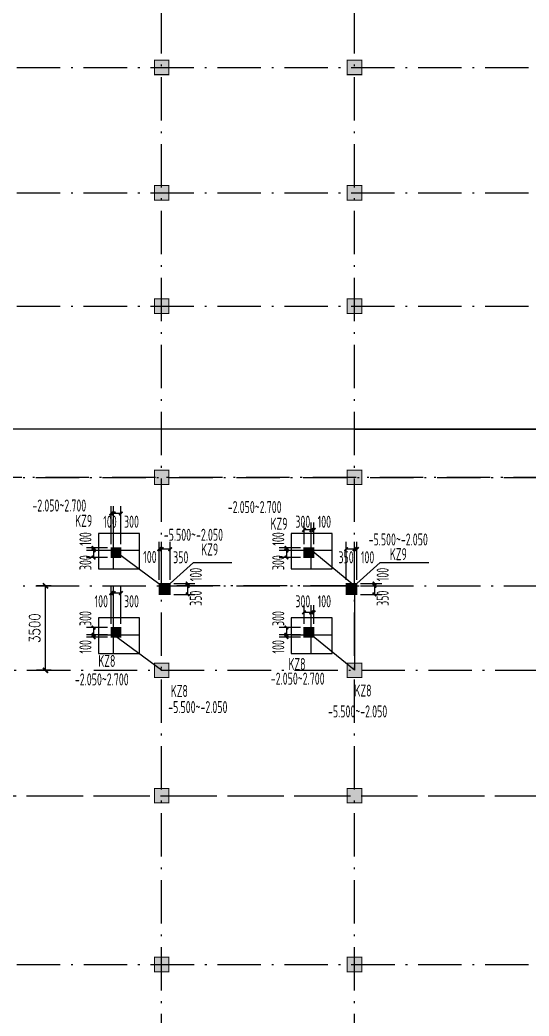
# Model space of a CAD drawing. Extents: x 2468086 to 6957054, y -3413633 to -667223.
# Drawn here: x 5003891 to 5025013, y -1218607 to -1177297 of the extents above; entities that cross this region are included whole.
import ezdxf

# ---------------------------------------------------------------- set-up
doc = ezdxf.new("R2010")
doc.units = 0
doc.header["$LTSCALE"] = 100
doc.header["$MEASUREMENT"] = 0
doc.linetypes.add('2', pattern=[18.5, 12, -3, 0.5, -3])
doc.layers.get('0').update_dxf_attribs({"linetype": 'CONTINUOUS'})
doc.layers.get('DEFPOINTS').update_dxf_attribs({"linetype": 'CONTINUOUS'})
for name, color, linetype in [('HANDRAIL', 3, 'CONTINUOUS'), ('PUB_DIM', 3, 'CONTINUOUS'), ('柱', 2, 'CONTINUOUS'), ('柱填充', 43, 'CONTINUOUS'), ('柱编号', 211, 'CONTINUOUS'), ('轴线__尺寸数字', 7, 'CONTINUOUS'), ('轴线__点划线', 252, '2')]:
    doc.layers.add(name, color=color, linetype=linetype)
doc.styles.add('DIM_FONT', font='SIMPLEX.shx', dxfattribs={"width": 0.8})
doc.styles.add('GB', font='gbxwxt.shx', dxfattribs={"width": 0.7, "height": 500, "bigfont": 'gbhzfs.shx'})
doc.dimstyles.new('DIMN150', dxfattribs={"dimscale": 1.5, "dimtxt": 300, "dimasz": 100, "dimexe": 250, "dimexo": 300, "dimgap": 150, "dimtad": 1, "dimdec": 0, "dimzin": 0, "dimdsep": 46, "dimtxsty": 'DIM_FONT', "dimblk": 'ARCHTICK', "dimcen": 0.09, "dimclrt": 7, "dimazin": 2, "dimtfac": 1, "dimtdec": 0, "dimtix": 1, "dimtmove": 2, "dimatfit": 3, "dimfxl": 1, "dimtolj": 1, "dimtzin": 0, "dimarcsym": 0})
doc.dimstyles.new('LYSDIM1', dxfattribs={"dimtxt": 375, "dimasz": 1.5, "dimexe": 300, "dimexo": 150, "dimgap": 90, "dimtad": 1, "dimdec": 0, "dimzin": 0, "dimdsep": 46, "dimtxsty": 'GB', "dimblk1": 'JT', "dimblk2": 'JT', "dimsah": 1, "dimcen": 0, "dimclrt": 7, "dimadec": 0, "dimazin": 0, "dimtfac": 1, "dimtdec": 0, "dimtix": 1, "dimtmove": 2, "dimatfit": 3, "dimldrblk": 'JT', "dimfxl": 1, "dimtolj": 1, "dimtzin": 0, "dimarcsym": 0})

# ---------------------------------------------------------------- blocks, each defined once
blk = doc.blocks.new('_ARCHTICK')
at = {"color": 0, "const_width": 0.5}
blk.add_lwpolyline([(-0.71, -0.71), (0.71, 0.71)], dxfattribs=at)
blk = doc.blocks.new('*D2794')
at = {"layer": 'DEFPOINTS', "color": 0, "transparency": 16777216}
for p in [(5004954, -1200768), (5005641, -1200768), (5005641, -1204268)]:
    blk.add_point(p, dxfattribs=at)
at = {"layer": 'PUB_DIM', "color": 0, "lineweight": -2, "transparency": 16777216}
for p, q in [((5005191, -1200768), (5004579, -1200768)), ((5004954, -1204268), (5004954, -1200768)), ((5005191, -1204268), (5004579, -1204268))]:
    blk.add_line(p, q, dxfattribs=at)
at = {"layer": 'PUB_DIM', "color": 0, "lineweight": -2, "transparency": 16777216, "xscale": 150, "yscale": 150, "zscale": 150}
for p, rotation in [((5004954, -1200768), 90), ((5004954, -1204268), 270)]:
    blk.add_blockref('_ARCHTICK', p, dxfattribs=dict(at, rotation=rotation))
at = {"layer": 'PUB_DIM', "color": 7, "transparency": 16777216, "insert": (5004504, -1202518), "char_height": 450, "attachment_point": 5, "rotation": 90, "style": 'DIM_FONT'}
blk.add_mtext('\\A1;3500', dxfattribs=at)
blk = doc.blocks.new('JT')
at = {"layer": '轴线__尺寸数字', "const_width": 45}
blk.add_lwpolyline([(-50, -50), (50, 50)], dxfattribs=at)
blk.add_lwpolyline([(-50, -50), (50, 50)], dxfattribs=at)
blk = doc.blocks.new('*D3840')
at = {"layer": 'DEFPOINTS', "color": 0, "transparency": 16777216}
for p in [(5017871, -1200668), (5017871, -1200768), (5018599, -1200768)]:
    blk.add_point(p, dxfattribs=at)
at = {"layer": '柱填充', "color": 0, "lineweight": -2, "transparency": 16777216}
for p, q in [((5018021, -1200668), (5018899, -1200668)), ((5018021, -1200768), (5018899, -1200768)), ((5018599, -1200666), (5018599, -1200665)), ((5018599, -1200668), (5018599, -1200768)), ((5018599, -1200769), (5018599, -1200771))]:
    blk.add_line(p, q, dxfattribs=at)
at = {"layer": '柱填充', "color": 0, "lineweight": -2, "transparency": 16777216, "xscale": 1.5, "yscale": 1.5, "zscale": 1.5}
for p, rotation in [((5018599, -1200668), 270), ((5018599, -1200768), 90)]:
    blk.add_blockref('JT', p, dxfattribs=dict(at, rotation=rotation))
at = {"layer": '柱填充', "color": 7, "transparency": 16777216, "insert": (5018939, -1200296), "char_height": 500, "attachment_point": 5, "rotation": 90, "style": 'GB'}
blk.add_mtext('\\A1;100', dxfattribs=at)
blk = doc.blocks.new('*D3841')
at = {"layer": 'DEFPOINTS', "color": 0, "transparency": 16777216}
for p in [(5017871, -1200768), (5017871, -1201118), (5018599, -1201118)]:
    blk.add_point(p, dxfattribs=at)
at = {"layer": '柱填充', "color": 0, "lineweight": -2, "transparency": 16777216}
for p, q in [((5018021, -1200768), (5018899, -1200768)), ((5018599, -1200769), (5018599, -1201116)), ((5018021, -1201118), (5018899, -1201118))]:
    blk.add_line(p, q, dxfattribs=at)
at = {"layer": '柱填充', "color": 0, "lineweight": -2, "transparency": 16777216, "xscale": 1.5, "yscale": 1.5, "zscale": 1.5}
for p, rotation in [((5018599, -1200768), 90), ((5018599, -1201118), 270)]:
    blk.add_blockref('JT', p, dxfattribs=dict(at, rotation=rotation))
at = {"layer": '柱填充', "color": 7, "transparency": 16777216, "insert": (5018939, -1201279), "char_height": 500, "attachment_point": 5, "rotation": 90, "style": 'GB'}
blk.add_mtext('\\A1;350', dxfattribs=at)
blk = doc.blocks.new('*D3842')
at = {"layer": 'DEFPOINTS', "color": 0, "transparency": 16777216}
for p in [(5017771, -1199241), (5017771, -1200668), (5017871, -1200668)]:
    blk.add_point(p, dxfattribs=at)
at = {"layer": '柱填充', "color": 0, "lineweight": -2, "transparency": 16777216}
for p, q in [((5017771, -1200518), (5017771, -1198941)), ((5017871, -1200518), (5017871, -1198941)), ((5017769, -1199241), (5017768, -1199241)), ((5017871, -1199241), (5017771, -1199241)), ((5017872, -1199241), (5017874, -1199241))]:
    blk.add_line(p, q, dxfattribs=at)
at = {"layer": '柱填充', "color": 0, "lineweight": -2, "transparency": 16777216, "xscale": 1.5, "yscale": 1.5, "zscale": 1.5}
blk.add_blockref('JT', (5017771, -1199241), dxfattribs=at)
at = {"layer": '柱填充', "color": 0, "lineweight": -2, "transparency": 16777216, "xscale": 1.5, "yscale": 1.5, "zscale": 1.5, "rotation": 180}
blk.add_blockref('JT', (5017871, -1199241), dxfattribs=at)
at = {"layer": '柱填充', "color": 7, "transparency": 16777216, "insert": (5018313, -1199581), "char_height": 500, "attachment_point": 5, "style": 'GB'}
blk.add_mtext('\\A1;100', dxfattribs=at)
blk = doc.blocks.new('*D3843')
at = {"layer": 'DEFPOINTS', "color": 0, "transparency": 16777216}
for p in [(5017421, -1199241), (5017421, -1200668), (5017771, -1200668)]:
    blk.add_point(p, dxfattribs=at)
at = {"layer": '柱填充', "color": 0, "lineweight": -2, "transparency": 16777216}
for p, q in [((5017421, -1200518), (5017421, -1198941)), ((5017771, -1200518), (5017771, -1198941)), ((5017769, -1199241), (5017422, -1199241))]:
    blk.add_line(p, q, dxfattribs=at)
at = {"layer": '柱填充', "color": 0, "lineweight": -2, "transparency": 16777216, "xscale": 1.5, "yscale": 1.5, "zscale": 1.5, "rotation": 180}
blk.add_blockref('JT', (5017421, -1199241), dxfattribs=at)
at = {"layer": '柱填充', "color": 0, "lineweight": -2, "transparency": 16777216, "xscale": 1.5, "yscale": 1.5, "zscale": 1.5}
blk.add_blockref('JT', (5017771, -1199241), dxfattribs=at)
at = {"layer": '柱填充', "color": 7, "transparency": 16777216, "insert": (5017421, -1199581), "char_height": 500, "attachment_point": 5, "style": 'GB'}
blk.add_mtext('\\A1;350', dxfattribs=at)
blk = doc.blocks.new('*D3844')
at = {"layer": 'DEFPOINTS', "color": 0, "transparency": 16777216}
for p in [(5015677, -1199193), (5014948, -1199293), (5015677, -1199293)]:
    blk.add_point(p, dxfattribs=at)
at = {"layer": '柱填充', "color": 0, "lineweight": -2, "transparency": 16777216}
for p, q in [((5015527, -1199193), (5014648, -1199193)), ((5014948, -1199191), (5014948, -1199190)), ((5014948, -1199193), (5014948, -1199293)), ((5015527, -1199293), (5014648, -1199293)), ((5014948, -1199294), (5014948, -1199296))]:
    blk.add_line(p, q, dxfattribs=at)
at = {"layer": '柱填充', "color": 0, "lineweight": -2, "transparency": 16777216, "xscale": 1.5, "yscale": 1.5, "zscale": 1.5}
for p, rotation in [((5014948, -1199193), 270), ((5014948, -1199293), 90)]:
    blk.add_blockref('JT', p, dxfattribs=dict(at, rotation=rotation))
at = {"layer": '柱填充', "color": 7, "transparency": 16777216, "insert": (5014608, -1198821), "char_height": 500, "attachment_point": 5, "rotation": 90, "style": 'GB'}
blk.add_mtext('\\A1;100', dxfattribs=at)
blk = doc.blocks.new('*D3845')
at = {"layer": 'DEFPOINTS', "color": 0, "transparency": 16777216}
for p in [(5014948, -1199593), (5015677, -1199293), (5015677, -1199593)]:
    blk.add_point(p, dxfattribs=at)
at = {"layer": '柱填充', "color": 0, "lineweight": -2, "transparency": 16777216}
for p, q in [((5015527, -1199293), (5014648, -1199293)), ((5015527, -1199593), (5014648, -1199593)), ((5014948, -1199294), (5014948, -1199591))]:
    blk.add_line(p, q, dxfattribs=at)
at = {"layer": '柱填充', "color": 0, "lineweight": -2, "transparency": 16777216, "xscale": 1.5, "yscale": 1.5, "zscale": 1.5}
for p, rotation in [((5014948, -1199293), 90), ((5014948, -1199593), 270)]:
    blk.add_blockref('JT', p, dxfattribs=dict(at, rotation=rotation))
at = {"layer": '柱填充', "color": 7, "transparency": 16777216, "insert": (5014608, -1199804), "char_height": 500, "attachment_point": 5, "rotation": 90, "style": 'GB'}
blk.add_mtext('\\A1;300', dxfattribs=at)
blk = doc.blocks.new('*D3846')
at = {"layer": 'DEFPOINTS', "color": 0, "transparency": 16777216}
for p in [(5015977, -1198445), (5015977, -1199193), (5016077, -1199193)]:
    blk.add_point(p, dxfattribs=at)
at = {"layer": '柱填充', "color": 0, "lineweight": -2, "transparency": 16777216}
for p, q in [((5015977, -1199043), (5015977, -1198145)), ((5016077, -1199043), (5016077, -1198145)), ((5015975, -1198445), (5015974, -1198445)), ((5016077, -1198445), (5015977, -1198445)), ((5016078, -1198445), (5016080, -1198445))]:
    blk.add_line(p, q, dxfattribs=at)
at = {"layer": '柱填充', "color": 0, "lineweight": -2, "transparency": 16777216, "xscale": 1.5, "yscale": 1.5, "zscale": 1.5}
blk.add_blockref('JT', (5015977, -1198445), dxfattribs=at)
at = {"layer": '柱填充', "color": 0, "lineweight": -2, "transparency": 16777216, "xscale": 1.5, "yscale": 1.5, "zscale": 1.5, "rotation": 180}
blk.add_blockref('JT', (5016077, -1198445), dxfattribs=at)
at = {"layer": '柱填充', "color": 7, "transparency": 16777216, "insert": (5016519, -1198106), "char_height": 500, "attachment_point": 5, "style": 'GB'}
blk.add_mtext('\\A1;100', dxfattribs=at)
blk = doc.blocks.new('*D3847')
at = {"layer": 'DEFPOINTS', "color": 0, "transparency": 16777216}
for p in [(5015677, -1198445), (5015677, -1199193), (5015977, -1199193)]:
    blk.add_point(p, dxfattribs=at)
at = {"layer": '柱填充', "color": 0, "lineweight": -2, "transparency": 16777216}
for p, q in [((5015677, -1199043), (5015677, -1198145)), ((5015977, -1199043), (5015977, -1198145)), ((5015975, -1198445), (5015678, -1198445))]:
    blk.add_line(p, q, dxfattribs=at)
at = {"layer": '柱填充', "color": 0, "lineweight": -2, "transparency": 16777216, "xscale": 1.5, "yscale": 1.5, "zscale": 1.5, "rotation": 180}
blk.add_blockref('JT', (5015677, -1198445), dxfattribs=at)
at = {"layer": '柱填充', "color": 0, "lineweight": -2, "transparency": 16777216, "xscale": 1.5, "yscale": 1.5, "zscale": 1.5}
blk.add_blockref('JT', (5015977, -1198445), dxfattribs=at)
at = {"layer": '柱填充', "color": 7, "transparency": 16777216, "insert": (5015627, -1198106), "char_height": 500, "attachment_point": 5, "style": 'GB'}
blk.add_mtext('\\A1;300', dxfattribs=at)
blk = doc.blocks.new('*D3848')
at = {"layer": 'DEFPOINTS', "color": 0, "transparency": 16777216}
for p in [(5015677, -1202493), (5014948, -1202793), (5015677, -1202793)]:
    blk.add_point(p, dxfattribs=at)
at = {"layer": '柱填充', "color": 0, "lineweight": -2, "transparency": 16777216}
for p, q in [((5015527, -1202493), (5014648, -1202493)), ((5014948, -1202494), (5014948, -1202791)), ((5015527, -1202793), (5014648, -1202793))]:
    blk.add_line(p, q, dxfattribs=at)
at = {"layer": '柱填充', "color": 0, "lineweight": -2, "transparency": 16777216, "xscale": 1.5, "yscale": 1.5, "zscale": 1.5}
for p, rotation in [((5014948, -1202493), 90), ((5014948, -1202793), 270)]:
    blk.add_blockref('JT', p, dxfattribs=dict(at, rotation=rotation))
at = {"layer": '柱填充', "color": 7, "transparency": 16777216, "insert": (5014608, -1202121), "char_height": 500, "attachment_point": 5, "rotation": 90, "style": 'GB'}
blk.add_mtext('\\A1;300', dxfattribs=at)
blk = doc.blocks.new('*D3849')
at = {"layer": 'DEFPOINTS', "color": 0, "transparency": 16777216}
for p in [(5014948, -1202893), (5015677, -1202793), (5015677, -1202893)]:
    blk.add_point(p, dxfattribs=at)
at = {"layer": '柱填充', "color": 0, "lineweight": -2, "transparency": 16777216}
for p, q in [((5015527, -1202793), (5014648, -1202793)), ((5015527, -1202893), (5014648, -1202893)), ((5014948, -1202791), (5014948, -1202790)), ((5014948, -1202793), (5014948, -1202893)), ((5014948, -1202894), (5014948, -1202896))]:
    blk.add_line(p, q, dxfattribs=at)
at = {"layer": '柱填充', "color": 0, "lineweight": -2, "transparency": 16777216, "xscale": 1.5, "yscale": 1.5, "zscale": 1.5}
for p, rotation in [((5014948, -1202793), 270), ((5014948, -1202893), 90)]:
    blk.add_blockref('JT', p, dxfattribs=dict(at, rotation=rotation))
at = {"layer": '柱填充', "color": 7, "transparency": 16777216, "insert": (5014608, -1203292), "char_height": 500, "attachment_point": 5, "rotation": 90, "style": 'GB'}
blk.add_mtext('\\A1;100', dxfattribs=at)
blk = doc.blocks.new('*D3850')
at = {"layer": 'DEFPOINTS', "color": 0, "transparency": 16777216}
for p in [(5015977, -1201864), (5015977, -1202493), (5016077, -1202493)]:
    blk.add_point(p, dxfattribs=at)
at = {"layer": '柱填充', "color": 0, "lineweight": -2, "transparency": 16777216}
for p, q in [((5015977, -1202343), (5015977, -1201564)), ((5016077, -1202343), (5016077, -1201564)), ((5015975, -1201864), (5015974, -1201864)), ((5016077, -1201864), (5015977, -1201864)), ((5016078, -1201864), (5016080, -1201864))]:
    blk.add_line(p, q, dxfattribs=at)
at = {"layer": '柱填充', "color": 0, "lineweight": -2, "transparency": 16777216, "xscale": 1.5, "yscale": 1.5, "zscale": 1.5}
blk.add_blockref('JT', (5015977, -1201864), dxfattribs=at)
at = {"layer": '柱填充', "color": 0, "lineweight": -2, "transparency": 16777216, "xscale": 1.5, "yscale": 1.5, "zscale": 1.5, "rotation": 180}
blk.add_blockref('JT', (5016077, -1201864), dxfattribs=at)
at = {"layer": '柱填充', "color": 7, "transparency": 16777216, "insert": (5016519, -1201406), "char_height": 500, "attachment_point": 5, "style": 'GB'}
blk.add_mtext('\\A1;100', dxfattribs=at)
blk = doc.blocks.new('*D3851')
at = {"layer": 'DEFPOINTS', "color": 0, "transparency": 16777216}
for p in [(5015677, -1201864), (5015677, -1202493), (5015977, -1202493)]:
    blk.add_point(p, dxfattribs=at)
at = {"layer": '柱填充', "color": 0, "lineweight": -2, "transparency": 16777216}
for p, q in [((5015677, -1202343), (5015677, -1201564)), ((5015977, -1202343), (5015977, -1201564)), ((5015975, -1201864), (5015678, -1201864))]:
    blk.add_line(p, q, dxfattribs=at)
at = {"layer": '柱填充', "color": 0, "lineweight": -2, "transparency": 16777216, "xscale": 1.5, "yscale": 1.5, "zscale": 1.5, "rotation": 180}
blk.add_blockref('JT', (5015677, -1201864), dxfattribs=at)
at = {"layer": '柱填充', "color": 0, "lineweight": -2, "transparency": 16777216, "xscale": 1.5, "yscale": 1.5, "zscale": 1.5}
blk.add_blockref('JT', (5015977, -1201864), dxfattribs=at)
at = {"layer": '柱填充', "color": 7, "transparency": 16777216, "insert": (5015627, -1201406), "char_height": 500, "attachment_point": 5, "style": 'GB'}
blk.add_mtext('\\A1;300', dxfattribs=at)
blk = doc.blocks.new('*D3852')
at = {"layer": 'DEFPOINTS', "color": 0, "transparency": 16777216}
for p in [(5007677, -1199193), (5006948, -1199293), (5007677, -1199293)]:
    blk.add_point(p, dxfattribs=at)
at = {"layer": '柱填充', "color": 0, "lineweight": -2, "transparency": 16777216}
for p, q in [((5007527, -1199193), (5006648, -1199193)), ((5006948, -1199191), (5006948, -1199190)), ((5006948, -1199193), (5006948, -1199293)), ((5007527, -1199293), (5006648, -1199293)), ((5006948, -1199294), (5006948, -1199296))]:
    blk.add_line(p, q, dxfattribs=at)
at = {"layer": '柱填充', "color": 0, "lineweight": -2, "transparency": 16777216, "xscale": 1.5, "yscale": 1.5, "zscale": 1.5}
for p, rotation in [((5006948, -1199193), 270), ((5006948, -1199293), 90)]:
    blk.add_blockref('JT', p, dxfattribs=dict(at, rotation=rotation))
at = {"layer": '柱填充', "color": 7, "transparency": 16777216, "insert": (5006608, -1198821), "char_height": 500, "attachment_point": 5, "rotation": 90, "style": 'GB'}
blk.add_mtext('\\A1;100', dxfattribs=at)
blk = doc.blocks.new('*D3853')
at = {"layer": 'DEFPOINTS', "color": 0, "transparency": 16777216}
for p in [(5006948, -1199593), (5007677, -1199293), (5007677, -1199593)]:
    blk.add_point(p, dxfattribs=at)
at = {"layer": '柱填充', "color": 0, "lineweight": -2, "transparency": 16777216}
for p, q in [((5007527, -1199293), (5006648, -1199293)), ((5007527, -1199593), (5006648, -1199593)), ((5006948, -1199294), (5006948, -1199591))]:
    blk.add_line(p, q, dxfattribs=at)
at = {"layer": '柱填充', "color": 0, "lineweight": -2, "transparency": 16777216, "xscale": 1.5, "yscale": 1.5, "zscale": 1.5}
for p, rotation in [((5006948, -1199293), 90), ((5006948, -1199593), 270)]:
    blk.add_blockref('JT', p, dxfattribs=dict(at, rotation=rotation))
at = {"layer": '柱填充', "color": 7, "transparency": 16777216, "insert": (5006608, -1199804), "char_height": 500, "attachment_point": 5, "rotation": 90, "style": 'GB'}
blk.add_mtext('\\A1;300', dxfattribs=at)
blk = doc.blocks.new('*D3854')
at = {"layer": 'DEFPOINTS', "color": 0, "transparency": 16777216}
for p in [(5007777, -1197766), (5007777, -1199193), (5008077, -1199193)]:
    blk.add_point(p, dxfattribs=at)
at = {"layer": '柱填充', "color": 0, "lineweight": -2, "transparency": 16777216}
for p, q in [((5007777, -1199043), (5007777, -1197466)), ((5008077, -1199043), (5008077, -1197466)), ((5008075, -1197766), (5007778, -1197766))]:
    blk.add_line(p, q, dxfattribs=at)
at = {"layer": '柱填充', "color": 0, "lineweight": -2, "transparency": 16777216, "xscale": 1.5, "yscale": 1.5, "zscale": 1.5, "rotation": 180}
blk.add_blockref('JT', (5007777, -1197766), dxfattribs=at)
at = {"layer": '柱填充', "color": 0, "lineweight": -2, "transparency": 16777216, "xscale": 1.5, "yscale": 1.5, "zscale": 1.5}
blk.add_blockref('JT', (5008077, -1197766), dxfattribs=at)
at = {"layer": '柱填充', "color": 7, "transparency": 16777216, "insert": (5008519, -1198106), "char_height": 500, "attachment_point": 5, "style": 'GB'}
blk.add_mtext('\\A1;300', dxfattribs=at)
blk = doc.blocks.new('*D3855')
at = {"layer": 'DEFPOINTS', "color": 0, "transparency": 16777216}
for p in [(5007677, -1197766), (5007677, -1199193), (5007777, -1199193)]:
    blk.add_point(p, dxfattribs=at)
at = {"layer": '柱填充', "color": 0, "lineweight": -2, "transparency": 16777216}
for p, q in [((5007677, -1199043), (5007677, -1197466)), ((5007777, -1199043), (5007777, -1197466)), ((5007675, -1197766), (5007674, -1197766)), ((5007777, -1197766), (5007677, -1197766)), ((5007778, -1197766), (5007780, -1197766))]:
    blk.add_line(p, q, dxfattribs=at)
at = {"layer": '柱填充', "color": 0, "lineweight": -2, "transparency": 16777216, "xscale": 1.5, "yscale": 1.5, "zscale": 1.5}
blk.add_blockref('JT', (5007677, -1197766), dxfattribs=at)
at = {"layer": '柱填充', "color": 0, "lineweight": -2, "transparency": 16777216, "xscale": 1.5, "yscale": 1.5, "zscale": 1.5, "rotation": 180}
blk.add_blockref('JT', (5007777, -1197766), dxfattribs=at)
at = {"layer": '柱填充', "color": 7, "transparency": 16777216, "insert": (5007627, -1198106), "char_height": 500, "attachment_point": 5, "style": 'GB'}
blk.add_mtext('\\A1;100', dxfattribs=at)
blk = doc.blocks.new('*D3856')
at = {"layer": 'DEFPOINTS', "color": 0, "transparency": 16777216}
for p in [(5007677, -1202493), (5006948, -1202793), (5007677, -1202793)]:
    blk.add_point(p, dxfattribs=at)
at = {"layer": '柱填充', "color": 0, "lineweight": -2, "transparency": 16777216}
for p, q in [((5007527, -1202493), (5006648, -1202493)), ((5006948, -1202494), (5006948, -1202791)), ((5007527, -1202793), (5006648, -1202793))]:
    blk.add_line(p, q, dxfattribs=at)
at = {"layer": '柱填充', "color": 0, "lineweight": -2, "transparency": 16777216, "xscale": 1.5, "yscale": 1.5, "zscale": 1.5}
for p, rotation in [((5006948, -1202493), 90), ((5006948, -1202793), 270)]:
    blk.add_blockref('JT', p, dxfattribs=dict(at, rotation=rotation))
at = {"layer": '柱填充', "color": 7, "transparency": 16777216, "insert": (5006608, -1202121), "char_height": 500, "attachment_point": 5, "rotation": 90, "style": 'GB'}
blk.add_mtext('\\A1;300', dxfattribs=at)
blk = doc.blocks.new('*D3857')
at = {"layer": 'DEFPOINTS', "color": 0, "transparency": 16777216}
for p in [(5006948, -1202893), (5007677, -1202793), (5007677, -1202893)]:
    blk.add_point(p, dxfattribs=at)
at = {"layer": '柱填充', "color": 0, "lineweight": -2, "transparency": 16777216}
for p, q in [((5007527, -1202793), (5006648, -1202793)), ((5007527, -1202893), (5006648, -1202893)), ((5006948, -1202791), (5006948, -1202790)), ((5006948, -1202793), (5006948, -1202893)), ((5006948, -1202894), (5006948, -1202896))]:
    blk.add_line(p, q, dxfattribs=at)
at = {"layer": '柱填充', "color": 0, "lineweight": -2, "transparency": 16777216, "xscale": 1.5, "yscale": 1.5, "zscale": 1.5}
for p, rotation in [((5006948, -1202793), 270), ((5006948, -1202893), 90)]:
    blk.add_blockref('JT', p, dxfattribs=dict(at, rotation=rotation))
at = {"layer": '柱填充', "color": 7, "transparency": 16777216, "insert": (5006608, -1203292), "char_height": 500, "attachment_point": 5, "rotation": 90, "style": 'GB'}
blk.add_mtext('\\A1;100', dxfattribs=at)
blk = doc.blocks.new('*D3858')
at = {"layer": 'DEFPOINTS', "color": 0, "transparency": 16777216}
for p in [(5007777, -1201066), (5007777, -1202493), (5008077, -1202493)]:
    blk.add_point(p, dxfattribs=at)
at = {"layer": '柱填充', "color": 0, "lineweight": -2, "transparency": 16777216}
for p, q in [((5007777, -1202343), (5007777, -1200766)), ((5008077, -1202343), (5008077, -1200766)), ((5008075, -1201066), (5007778, -1201066))]:
    blk.add_line(p, q, dxfattribs=at)
at = {"layer": '柱填充', "color": 0, "lineweight": -2, "transparency": 16777216, "xscale": 1.5, "yscale": 1.5, "zscale": 1.5, "rotation": 180}
blk.add_blockref('JT', (5007777, -1201066), dxfattribs=at)
at = {"layer": '柱填充', "color": 0, "lineweight": -2, "transparency": 16777216, "xscale": 1.5, "yscale": 1.5, "zscale": 1.5}
blk.add_blockref('JT', (5008077, -1201066), dxfattribs=at)
at = {"layer": '柱填充', "color": 7, "transparency": 16777216, "insert": (5008519, -1201406), "char_height": 500, "attachment_point": 5, "style": 'GB'}
blk.add_mtext('\\A1;300', dxfattribs=at)
blk = doc.blocks.new('*D3859')
at = {"layer": 'DEFPOINTS', "color": 0, "transparency": 16777216}
for p in [(5007677, -1201066), (5007677, -1202493), (5007777, -1202493)]:
    blk.add_point(p, dxfattribs=at)
at = {"layer": '柱填充', "color": 0, "lineweight": -2, "transparency": 16777216}
for p, q in [((5007677, -1202343), (5007677, -1200766)), ((5007777, -1202343), (5007777, -1200766)), ((5007675, -1201066), (5007674, -1201066)), ((5007777, -1201066), (5007677, -1201066)), ((5007778, -1201066), (5007780, -1201066))]:
    blk.add_line(p, q, dxfattribs=at)
at = {"layer": '柱填充', "color": 0, "lineweight": -2, "transparency": 16777216, "xscale": 1.5, "yscale": 1.5, "zscale": 1.5}
blk.add_blockref('JT', (5007677, -1201066), dxfattribs=at)
at = {"layer": '柱填充', "color": 0, "lineweight": -2, "transparency": 16777216, "xscale": 1.5, "yscale": 1.5, "zscale": 1.5, "rotation": 180}
blk.add_blockref('JT', (5007777, -1201066), dxfattribs=at)
at = {"layer": '柱填充', "color": 7, "transparency": 16777216, "insert": (5007266, -1201406), "char_height": 500, "attachment_point": 5, "style": 'GB'}
blk.add_mtext('\\A1;100', dxfattribs=at)
blk = doc.blocks.new('*D3860')
at = {"layer": 'DEFPOINTS', "color": 0, "transparency": 16777216}
for p in [(5010121, -1200668), (5010121, -1200768), (5010849, -1200768)]:
    blk.add_point(p, dxfattribs=at)
at = {"layer": '柱填充', "color": 0, "lineweight": -2, "transparency": 16777216}
for p, q in [((5010271, -1200668), (5011149, -1200668)), ((5010271, -1200768), (5011149, -1200768)), ((5010849, -1200666), (5010849, -1200665)), ((5010849, -1200668), (5010849, -1200768)), ((5010849, -1200769), (5010849, -1200771))]:
    blk.add_line(p, q, dxfattribs=at)
at = {"layer": '柱填充', "color": 0, "lineweight": -2, "transparency": 16777216, "xscale": 1.5, "yscale": 1.5, "zscale": 1.5}
for p, rotation in [((5010849, -1200668), 270), ((5010849, -1200768), 90)]:
    blk.add_blockref('JT', p, dxfattribs=dict(at, rotation=rotation))
at = {"layer": '柱填充', "color": 7, "transparency": 16777216, "insert": (5011189, -1200296), "char_height": 500, "attachment_point": 5, "rotation": 90, "style": 'GB'}
blk.add_mtext('\\A1;100', dxfattribs=at)
blk = doc.blocks.new('*D3861')
at = {"layer": 'DEFPOINTS', "color": 0, "transparency": 16777216}
for p in [(5010121, -1200768), (5010121, -1201118), (5010849, -1201118)]:
    blk.add_point(p, dxfattribs=at)
at = {"layer": '柱填充', "color": 0, "lineweight": -2, "transparency": 16777216}
for p, q in [((5010271, -1200768), (5011149, -1200768)), ((5010849, -1200769), (5010849, -1201116)), ((5010271, -1201118), (5011149, -1201118))]:
    blk.add_line(p, q, dxfattribs=at)
at = {"layer": '柱填充', "color": 0, "lineweight": -2, "transparency": 16777216, "xscale": 1.5, "yscale": 1.5, "zscale": 1.5}
for p, rotation in [((5010849, -1200768), 90), ((5010849, -1201118), 270)]:
    blk.add_blockref('JT', p, dxfattribs=dict(at, rotation=rotation))
at = {"layer": '柱填充', "color": 7, "transparency": 16777216, "insert": (5011189, -1201279), "char_height": 500, "attachment_point": 5, "rotation": 90, "style": 'GB'}
blk.add_mtext('\\A1;350', dxfattribs=at)
blk = doc.blocks.new('*D3862')
at = {"layer": 'DEFPOINTS', "color": 0, "transparency": 16777216}
for p in [(5009771, -1199241), (5009771, -1200668), (5010121, -1200668)]:
    blk.add_point(p, dxfattribs=at)
at = {"layer": '柱填充', "color": 0, "lineweight": -2, "transparency": 16777216}
for p, q in [((5009771, -1200518), (5009771, -1198941)), ((5010121, -1200518), (5010121, -1198941)), ((5010119, -1199241), (5009772, -1199241))]:
    blk.add_line(p, q, dxfattribs=at)
at = {"layer": '柱填充', "color": 0, "lineweight": -2, "transparency": 16777216, "xscale": 1.5, "yscale": 1.5, "zscale": 1.5, "rotation": 180}
blk.add_blockref('JT', (5009771, -1199241), dxfattribs=at)
at = {"layer": '柱填充', "color": 0, "lineweight": -2, "transparency": 16777216, "xscale": 1.5, "yscale": 1.5, "zscale": 1.5}
blk.add_blockref('JT', (5010121, -1199241), dxfattribs=at)
at = {"layer": '柱填充', "color": 7, "transparency": 16777216, "insert": (5010563, -1199581), "char_height": 500, "attachment_point": 5, "style": 'GB'}
blk.add_mtext('\\A1;350', dxfattribs=at)
blk = doc.blocks.new('*D3863')
at = {"layer": 'DEFPOINTS', "color": 0, "transparency": 16777216}
for p in [(5009671, -1199241), (5009671, -1200668), (5009771, -1200668)]:
    blk.add_point(p, dxfattribs=at)
at = {"layer": '柱填充', "color": 0, "lineweight": -2, "transparency": 16777216}
for p, q in [((5009671, -1200518), (5009671, -1198941)), ((5009771, -1200518), (5009771, -1198941)), ((5009669, -1199241), (5009668, -1199241)), ((5009771, -1199241), (5009671, -1199241)), ((5009772, -1199241), (5009774, -1199241))]:
    blk.add_line(p, q, dxfattribs=at)
at = {"layer": '柱填充', "color": 0, "lineweight": -2, "transparency": 16777216, "xscale": 1.5, "yscale": 1.5, "zscale": 1.5}
blk.add_blockref('JT', (5009671, -1199241), dxfattribs=at)
at = {"layer": '柱填充', "color": 0, "lineweight": -2, "transparency": 16777216, "xscale": 1.5, "yscale": 1.5, "zscale": 1.5, "rotation": 180}
blk.add_blockref('JT', (5009771, -1199241), dxfattribs=at)
at = {"layer": '柱填充', "color": 7, "transparency": 16777216, "insert": (5009283, -1199567), "char_height": 500, "attachment_point": 5, "style": 'GB'}
blk.add_mtext('\\A1;100', dxfattribs=at)

msp = doc.modelspace()

# ---------------------------------------------------------------- hatches: boundary and pattern name
at = {"layer": '柱填充'}
for points in [[(5009470.8, -1178967.8), (5009470.8, -1179567.8), (5010070.8, -1179567.8), (5010070.8, -1178967.8)], [(5017470.8, -1178967.8), (5017470.8, -1179567.8), (5018070.8, -1179567.8), (5018070.8, -1178967.8)], [(5009470.8, -1184167.8), (5009470.8, -1184767.8), (5010070.8, -1184767.8), (5010070.8, -1184167.8)], [(5017470.8, -1184167.8), (5017470.8, -1184767.8), (5018070.8, -1184767.8), (5018070.8, -1184167.8)], [(5009470.8, -1188867.8), (5009470.8, -1189467.8), (5010070.8, -1189467.8), (5010070.8, -1188867.8)], [(5017470.8, -1188867.8), (5017470.8, -1189467.8), (5018070.8, -1189467.8), (5018070.8, -1188867.8)], [(5009470.8, -1195967.8), (5009470.8, -1196567.8), (5010070.8, -1196567.8), (5010070.8, -1195967.8)], [(5017470.8, -1195967.8), (5017470.8, -1196567.8), (5018070.8, -1196567.8), (5018070.8, -1195967.8)], [(5008076.7, -1199592.7), (5007676.7, -1199592.7), (5007676.7, -1199192.7), (5008076.7, -1199192.7)], [(5016076.7, -1199592.7), (5015676.7, -1199592.7), (5015676.7, -1199192.7), (5016076.7, -1199192.7)], [(5010120.8, -1201117.8), (5009670.8, -1201117.8), (5009670.8, -1200667.8), (5010120.8, -1200667.8)], [(5017870.8, -1201117.8), (5017420.8, -1201117.8), (5017420.8, -1200667.8), (5017870.8, -1200667.8)], [(5008076.7, -1202892.7), (5007676.7, -1202892.7), (5007676.7, -1202492.7), (5008076.7, -1202492.7)], [(5016076.7, -1202892.7), (5015676.7, -1202892.7), (5015676.7, -1202492.7), (5016076.7, -1202492.7)], [(5010070.8, -1204567.8), (5009470.8, -1204567.8), (5009470.8, -1203967.8), (5010070.8, -1203967.8)], [(5009470.8, -1203967.9), (5009470.8, -1204567.9), (5010070.8, -1204567.9), (5010070.8, -1203967.9)], [(5018070.8, -1204567.8), (5017470.8, -1204567.8), (5017470.8, -1203967.8), (5018070.8, -1203967.8)], [(5017470.8, -1203967.9), (5017470.8, -1204567.9), (5018070.8, -1204567.9), (5018070.8, -1203967.9)], [(5009470.8, -1209167.6), (5009470.8, -1209767.6), (5010070.8, -1209767.6), (5010070.8, -1209167.6)], [(5017470.8, -1209167.6), (5017470.8, -1209767.6), (5018070.8, -1209767.6), (5018070.8, -1209167.6)], [(5009470.8, -1216167.6), (5009470.8, -1216767.6), (5010070.8, -1216767.6), (5010070.8, -1216167.6)], [(5017470.8, -1216167.6), (5017470.8, -1216767.6), (5018070.8, -1216767.6), (5018070.8, -1216167.6)]]:
    msp.add_hatch(color=256, dxfattribs=at).paths.add_polyline_path(points)

# ---------------------------------------------------------------- linework, layer by layer
at = {"layer": 'HANDRAIL', "ltscale": 500}
for p, q in [((5017770.8, -1194267.8), (5001920.8, -1194267.8)), ((5017770.8, -1194267.8), (5036785.7, -1194267.8)), ((5036620.8, -1194267.8), (5017770.8, -1194267.8)), ((5037420.8, -1194267.8), (5017770.8, -1194267.8)), ((5017770.8, -1200667.8), (5017770.8, -1204267.8))]:
    msp.add_line(p, q, dxfattribs=at)
at = {"layer": '柱', "const_width": 45}
for points in [[(5009470.8, -1178967.8), (5009470.8, -1179567.8), (5010070.8, -1179567.8), (5010070.8, -1178967.8), (5009470.8, -1178967.8)], [(5017470.8, -1178967.8), (5017470.8, -1179567.8), (5018070.8, -1179567.8), (5018070.8, -1178967.8), (5017470.8, -1178967.8)], [(5009470.8, -1184167.8), (5009470.8, -1184767.8), (5010070.8, -1184767.8), (5010070.8, -1184167.8), (5009470.8, -1184167.8)], [(5017470.8, -1184167.8), (5017470.8, -1184767.8), (5018070.8, -1184767.8), (5018070.8, -1184167.8), (5017470.8, -1184167.8)], [(5009470.8, -1188867.8), (5009470.8, -1189467.8), (5010070.8, -1189467.8), (5010070.8, -1188867.8), (5009470.8, -1188867.8)], [(5017470.8, -1188867.8), (5017470.8, -1189467.8), (5018070.8, -1189467.8), (5018070.8, -1188867.8), (5017470.8, -1188867.8)], [(5009470.8, -1195967.8), (5009470.8, -1196567.8), (5010070.8, -1196567.8), (5010070.8, -1195967.8), (5009470.8, -1195967.8)], [(5017470.8, -1195967.8), (5017470.8, -1196567.8), (5018070.8, -1196567.8), (5018070.8, -1195967.8), (5017470.8, -1195967.8)], [(5008076.7, -1199592.7), (5007676.7, -1199592.7), (5007676.7, -1199192.7), (5008076.7, -1199192.7), (5008076.7, -1199592.7)], [(5016076.7, -1199592.7), (5015676.7, -1199592.7), (5015676.7, -1199192.7), (5016076.7, -1199192.7), (5016076.7, -1199592.7)], [(5010120.8, -1201117.8), (5009670.8, -1201117.8), (5009670.8, -1200667.8), (5010120.8, -1200667.8), (5010120.8, -1201117.8)], [(5017870.8, -1201117.8), (5017420.8, -1201117.8), (5017420.8, -1200667.8), (5017870.8, -1200667.8), (5017870.8, -1201117.8)], [(5008076.7, -1202892.7), (5007676.7, -1202892.7), (5007676.7, -1202492.7), (5008076.7, -1202492.7), (5008076.7, -1202892.7)], [(5016076.7, -1202892.7), (5015676.7, -1202892.7), (5015676.7, -1202492.7), (5016076.7, -1202492.7), (5016076.7, -1202892.7)], [(5010070.8, -1204567.8), (5009470.8, -1204567.8), (5009470.8, -1203967.8), (5010070.8, -1203967.8), (5010070.8, -1204567.8)], [(5018070.8, -1204567.8), (5017470.8, -1204567.8), (5017470.8, -1203967.8), (5018070.8, -1203967.8), (5018070.8, -1204567.8)], [(5009470.8, -1209167.6), (5009470.8, -1209767.6), (5010070.8, -1209767.6), (5010070.8, -1209167.6), (5009470.8, -1209167.6)], [(5017470.8, -1209167.6), (5017470.8, -1209767.6), (5018070.8, -1209767.6), (5018070.8, -1209167.6), (5017470.8, -1209167.6)], [(5009470.8, -1216167.6), (5009470.8, -1216767.6), (5010070.8, -1216767.6), (5010070.8, -1216167.6), (5009470.8, -1216167.6)], [(5017470.8, -1216167.6), (5017470.8, -1216767.6), (5018070.8, -1216767.6), (5018070.8, -1216167.6), (5017470.8, -1216167.6)]]:
    msp.add_lwpolyline(points, dxfattribs=at)
at = {"layer": '柱', "const_width": 45, "elevation": 0}
for points in [[(5009470.8, -1203967.9), (5009470.8, -1204567.9), (5010070.8, -1204567.9), (5010070.8, -1203967.9), (5009470.8, -1203967.9)], [(5017470.8, -1203967.9), (5017470.8, -1204567.9), (5018070.8, -1204567.9), (5018070.8, -1203967.9), (5017470.8, -1203967.9)]]:
    msp.add_lwpolyline(points, dxfattribs=at)
at = {"layer": '柱填充'}
for p, q in [((5009770.8, -1200767.8), (5007776.7, -1199292.7)), ((5017770.8, -1200767.8), (5015976.7, -1199292.7)), ((5010120.8, -1200667.8), (5011089, -1199802.9)), ((5011089, -1199802.9), (5012687.7, -1199802.9)), ((5017870.8, -1200667.8), (5018839, -1199802.9)), ((5018839, -1199802.9), (5020849.6, -1199802.9)), ((5009770.8, -1204267.8), (5007776.7, -1202792.7)), ((5017770.8, -1204267.8), (5015976.7, -1202792.7))]:
    msp.add_line(p, q, dxfattribs=at)
for points in [[(5008845.5, -1200064.6), (5008845.5, -1198597.9), (5007145.8, -1198597.9), (5007145.8, -1200064.6)], [(5016845.5, -1200064.6), (5016845.5, -1198597.9), (5015145.8, -1198597.9), (5015145.8, -1200064.6)], [(5008845.5, -1203564.6), (5008845.5, -1202097.9), (5007145.8, -1202097.9), (5007145.8, -1203564.6)], [(5016845.5, -1203564.6), (5016845.5, -1202097.9), (5015145.8, -1202097.9), (5015145.8, -1203564.6)]]:
    msp.add_lwpolyline(points, close=True, dxfattribs=at)
at = {"layer": '轴线__点划线', "ltscale": 1.5}
for p, q in [((5009770.8, -1236967.6), (5009770.8, -1096231.2)), ((5017770.8, -1236967.6), (5017770.8, -1156267.8)), ((4923285.1, -1179267.8), (5210016.5, -1179267.8)), ((4923285.1, -1184467.8), (5037270.8, -1184467.8)), ((4923285.1, -1189167.8), (5037270.8, -1189167.8)), ((5037270.8, -1196267.8), (4923285.1, -1196267.8)), ((5001770.8, -1196267.8), (5037270.8, -1196267.8)), ((5007776.7, -1200064.6), (5007776.7, -1198597.9)), ((5015976.7, -1200064.6), (5015976.7, -1198597.9)), ((5007145.8, -1199292.7), (5008845.5, -1199292.7)), ((5015145.8, -1199292.7), (5016845.5, -1199292.7)), ((5001770.8, -1200767.8), (5039204.7, -1200767.8)), ((5017746.7, -1200767.8), (5009729.1, -1200767.8)), ((5007776.7, -1203564.6), (5007776.7, -1202097.9)), ((5015976.7, -1203564.6), (5015976.7, -1202097.9)), ((5007145.8, -1202792.7), (5008845.5, -1202792.7)), ((5015145.8, -1202792.7), (5016845.5, -1202792.7)), ((4926484, -1204267.8), (5039204.7, -1204267.8)), ((4926484, -1209467.6), (5033770.8, -1209467.6)), ((4929770.8, -1209467.6), (5210016.5, -1209467.6)), ((4923288.4, -1216467.6), (5210016.5, -1216467.6))]:
    msp.add_line(p, q, dxfattribs=at)

# ---------------------------------------------------------------- texts
at = {"layer": '柱编号', "style": 'GB', "width": 0.7}
for s, p in [('-2.050~2.700', (5004409, -1197684.2)), ('-2.050~2.700', (5012512.8, -1197749.2)), ('KZ9', (5006185.1, -1198318.3)), ('KZ9', (5014288.8, -1198441.6)), ('-5.500~-2.050', (5009859, -1198898.8)), ('-5.500~-2.050', (5018355.8, -1199092.3)), ('KZ9', (5011413.2, -1199508.7)), ('KZ9', (5019239.4, -1199702.2)), ('KZ8', (5007144.7, -1204129.5)), ('KZ8', (5015031.7, -1204259.3)), ('-2.050~2.700', (5006170.5, -1204895.8)), ('-2.050~2.700', (5014298.2, -1204863.5)), ('KZ8', (5010151.6, -1205375)), ('KZ8', (5017771.9, -1205358)), ('-5.500~-2.050', (5010042.8, -1206043.1)), ('-5.500~-2.050', (5016670.9, -1206222.2))]:
    msp.add_text(s, height=500, dxfattribs=at).set_placement(p)

# ---------------------------------------------------------------- dimensions: what is measured, and where the dimension line sits
at = {"layer": 'PUB_DIM'}
dim = msp.add_aligned_dim(p1=(5005640.5, -1204267.8), p2=(5005640.5, -1200767.8), distance=686.3, dimstyle='DIMN150', dxfattribs=at)
dim.commit()
dim.dimension.update_dxf_attribs({"geometry": '*D2794', "text_midpoint": (5004504.2, -1202517.8)})
at = {"layer": '柱填充'}
for base, p1, p2, picture, middle in [((5007676.7, -1197766.1), (5007776.7, -1199192.7), (5007676.7, -1199192.7), '*D3855', (5007626.7, -1198106.2)), ((5007776.7, -1197766.1), (5008076.7, -1199192.7), (5007776.7, -1199192.7), '*D3854', (5008519.3, -1198106.2)), ((5015676.7, -1198444.5), (5015976.7, -1199192.7), (5015676.7, -1199192.7), '*D3847', (5015626.7, -1198106.2)), ((5015976.7, -1198444.5), (5016076.7, -1199192.7), (5015976.7, -1199192.7), '*D3846', (5016519.3, -1198106.2)), ((5009670.8, -1199241.3), (5009770.8, -1200667.8), (5009670.8, -1200667.8), '*D3863', (5009283, -1199566.9)), ((5009770.8, -1199241.3), (5010120.8, -1200667.8), (5009770.8, -1200667.8), '*D3862', (5010563.4, -1199581.4)), ((5017420.8, -1199241.3), (5017770.8, -1200667.8), (5017420.8, -1200667.8), '*D3843', (5017420.8, -1199581.4)), ((5017770.8, -1199241.3), (5017870.8, -1200667.8), (5017770.8, -1200667.8), '*D3842', (5018313.4, -1199581.4)), ((5007676.7, -1201066.1), (5007776.7, -1202492.7), (5007676.7, -1202492.7), '*D3859', (5007265.9, -1201406.2)), ((5007776.7, -1201066.1), (5008076.7, -1202492.7), (5007776.7, -1202492.7), '*D3858', (5008519.3, -1201406.2)), ((5015676.7, -1201863.5), (5015976.7, -1202492.7), (5015676.7, -1202492.7), '*D3851', (5015626.7, -1201406.2)), ((5015976.7, -1201863.5), (5016076.7, -1202492.7), (5015976.7, -1202492.7), '*D3850', (5016519.3, -1201406.2))]:
    dim = msp.add_linear_dim(base=base, p1=p1, p2=p2, dimstyle='LYSDIM1', override={"dimtxt": 500}, dxfattribs=at)
    dim.commit()
    dim.dimension.update_dxf_attribs({"geometry": picture, "text_midpoint": middle, "dimtype": 128})
for base, p1, p2, picture, middle in [((5006948.5, -1199292.7), (5007676.7, -1199192.7), (5007676.7, -1199292.7), '*D3852', (5006608.4, -1198821)), ((5014948.5, -1199292.7), (5015676.7, -1199192.7), (5015676.7, -1199292.7), '*D3844', (5014608.4, -1198821)), ((5006948.5, -1199592.7), (5007676.7, -1199292.7), (5007676.7, -1199592.7), '*D3853', (5006608.4, -1199803.8)), ((5014948.5, -1199592.7), (5015676.7, -1199292.7), (5015676.7, -1199592.7), '*D3845', (5014608.4, -1199803.8)), ((5010849, -1200767.8), (5010120.8, -1200667.8), (5010120.8, -1200767.8), '*D3860', (5011189.2, -1200296.1)), ((5018599, -1200767.8), (5017870.8, -1200667.8), (5017870.8, -1200767.8), '*D3840', (5018939.2, -1200296.1)), ((5010849, -1201117.8), (5010120.8, -1200767.8), (5010120.8, -1201117.8), '*D3861', (5011189.2, -1201279)), ((5018599, -1201117.8), (5017870.8, -1200767.8), (5017870.8, -1201117.8), '*D3841', (5018939.2, -1201279)), ((5006948.5, -1202792.7), (5007676.7, -1202492.7), (5007676.7, -1202792.7), '*D3856', (5006608.4, -1202121)), ((5014948.5, -1202792.7), (5015676.7, -1202492.7), (5015676.7, -1202792.7), '*D3848', (5014608.4, -1202121)), ((5006948.5, -1202892.7), (5007676.7, -1202792.7), (5007676.7, -1202892.7), '*D3857', (5006608.4, -1203291.9)), ((5014948.5, -1202892.7), (5015676.7, -1202792.7), (5015676.7, -1202892.7), '*D3849', (5014608.4, -1203291.9))]:
    dim = msp.add_linear_dim(base=base, p1=p1, p2=p2, angle=90, dimstyle='LYSDIM1', override={"dimtxt": 500}, dxfattribs=at)
    dim.commit()
    dim.dimension.update_dxf_attribs({"geometry": picture, "text_midpoint": middle, "dimtype": 128})

doc.saveas('drawing.dxf')
